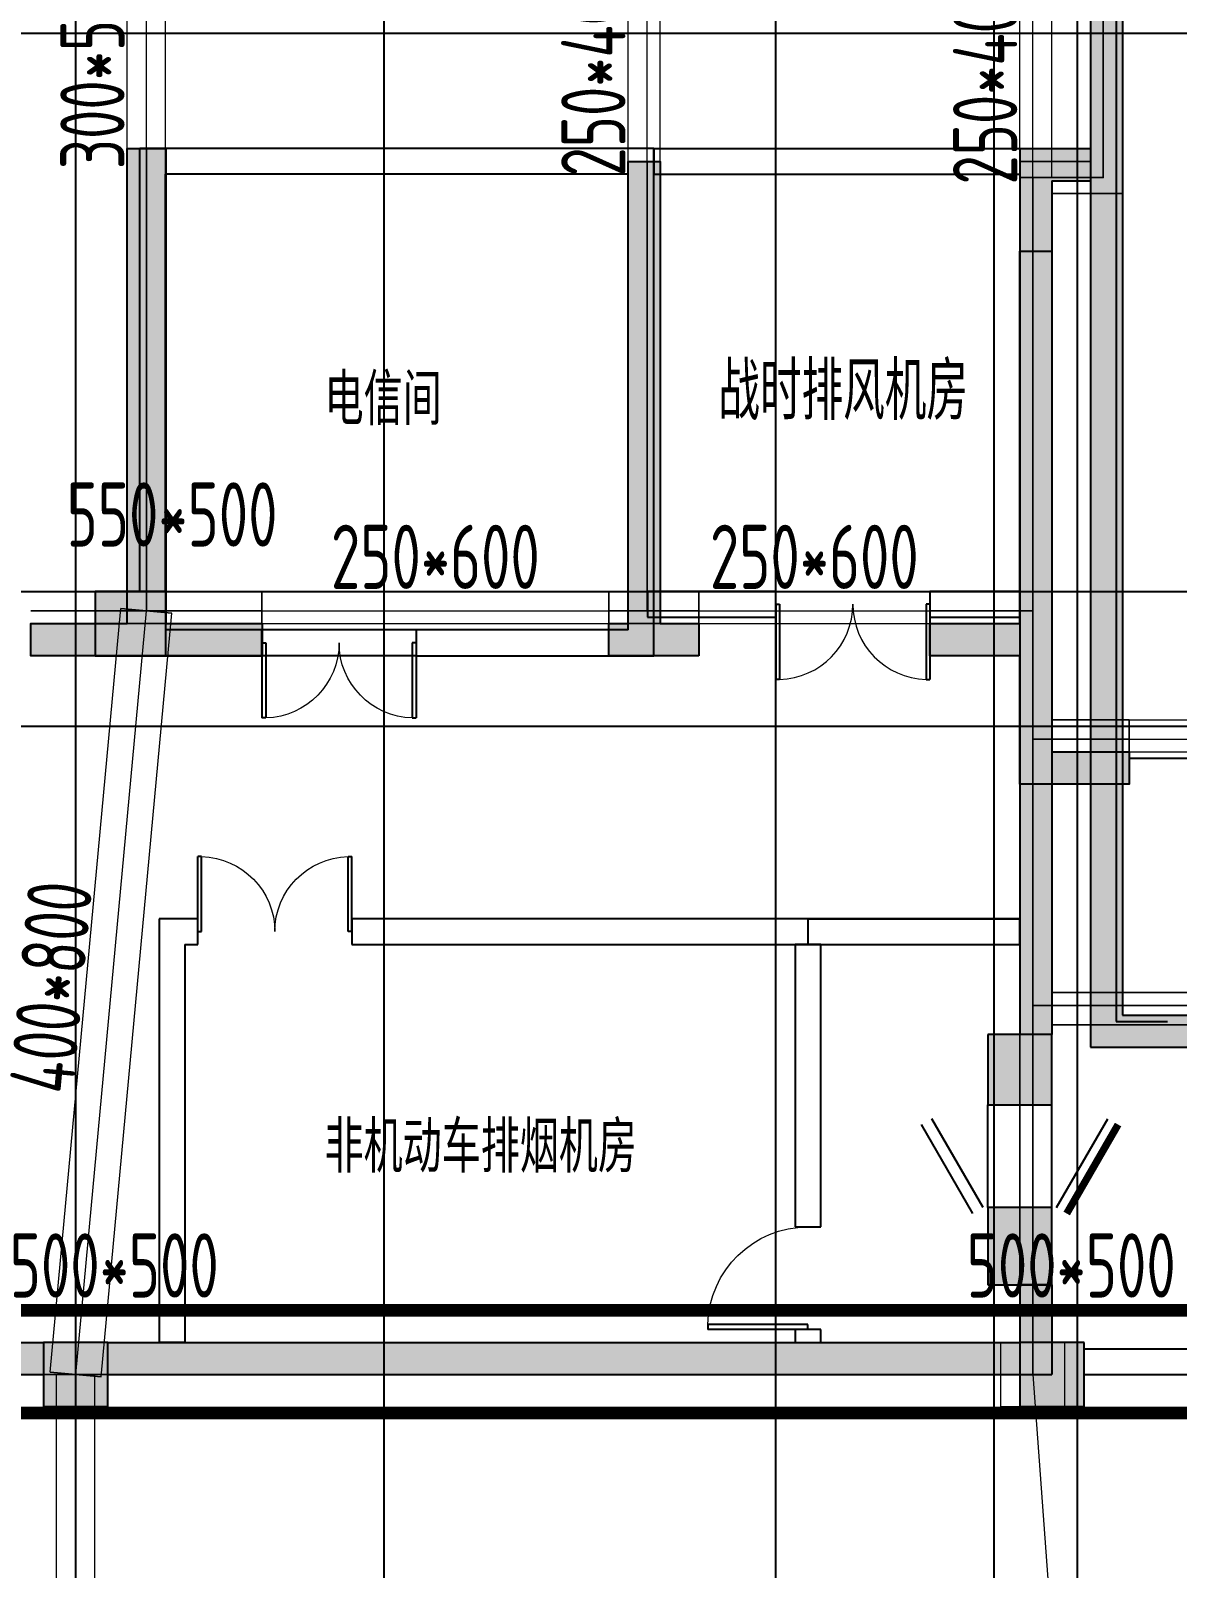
# Model space of a CAD drawing. Extents: x 369444 to 684549, y -549309 to 575337.
# Drawn here: x 420974 to 429900, y 330048 to 342025 of the extents above; entities that cross this region are included whole.
import ezdxf

# ---------------------------------------------------------------- set-up
doc = ezdxf.new("R2010")
doc.units = 0
doc.header["$LTSCALE"] = 1000
doc.header["$MEASUREMENT"] = 0
doc.linetypes.add('__DASH', pattern=[0.35, 0.25, -0.1])
doc.linetypes.add('_DASH', pattern=[0.6, 0.4, -0.2])
for name, color, linetype, lineweight, true_color in [('-1-0-1', 7, 'Continuous', 0, 0xc0c0c0), ('-1-1-2', 7, 'Continuous', 0, 0xc0c0c0), ('-2-0-1', 1, 'Continuous', 0, 0xff0000), ('-2-1-2', 9, 'Continuous', 0, 0x808080), ('1-6-1', 7, 'Continuous', 0, 0x55ff55), ('1-6-2', 7, 'Continuous', 0, 0x55ff55), ('11-6-1', 2, 'Continuous', 0, 0xffff00), ('11-6-2', 2, 'Continuous', 0, 0xffff00), ('11-6-5', 2, 'Continuous', 0, 0xffff00), ('12-6-1', 4, 'Continuous', 0, 0x00ffff), ('12-6-2', 4, 'Continuous', 0, 0x00ffff), ('12-6-5', 4, 'Continuous', 0, 0x00ffff)]:
    doc.layers.add(name, color=color, linetype=linetype, lineweight=lineweight, true_color=true_color)
for name, color, linetype in [('A-COLU-CONC', 9, 'Continuous'), ('A-WALL-HATCH', 8, 'Continuous'), ('COLUMN', 9, 'Continuous'), ('DOTE', 1, 'Continuous'), ('PUB_HATCH', 8, 'Continuous'), ('WALL', 9, 'Continuous'), ('WINDOW', 4, 'Continuous'), ('房间名称', 72, 'Continuous'), ('防火分区线', 7, 'Continuous')]:
    doc.layers.add(name, color=color, linetype=linetype)
doc.styles.add('_TCH_DIM', font='SIMPLEX', dxfattribs={"bigfont": 'GBCBIG'})
doc.styles.add('HNSJY', font='hnsjy-07.shx', dxfattribs={"width": 0.8, "bigfont": 'hnsjy-hz.shx'})
doc.styles.add('yjkcad', font='yjkeng.shx', dxfattribs={"width": 0.7, "height": 250, "bigfont": 'yjkchn.shx'})

# ---------------------------------------------------------------- blocks, each defined once
blk = doc.blocks.new('21#loudixiajnjgjnjdfg')
at = {"layer": 'WALL'}
h = blk.add_hatch(color=0, dxfattribs=at)
h.dxf.hatch_style = 1
h.paths.add_polyline_path([(-183057, -69119), (-183057, -68619), (-183557, -68619), (-183557, -69119)], flags=17)
h.paths.add_polyline_path([(-170857, -69119), (-170857, -68619), (-171407, -68619), (-171407, -69119)], flags=17)
h.paths.add_polyline_path([(-171407, -70819), (-171157, -70819), (-171157, -70419), (-171557, -70419), (-171557, -70819)], flags=17)
h.paths.add_polyline_path([(-183507, -70819), (-183357, -70819), (-183357, -70419), (-183757, -70419), (-183757, -70819)], flags=17)
h.paths.add_polyline_path([(-168657, -64219), (-170857, -64219), (-170857, -66419), (-170307, -66419), (-170307, -66619), (-171107, -66619), (-171107, -63969), (-168457, -63969), (-168457, -66619), (-169207, -66619), (-169207, -66419), (-168657, -66419)])
h.paths.add_polyline_path([(-179257, -73469), (-179807, -73469), (-179807, -73219), (-179257, -73219), (-178857, -73219), (-178857, -73469), (-179007, -73469), (-179007, -76369), (-180757, -76369), (-180757, -76119), (-179257, -76119)])
h.paths.add_polyline_path([(-165957, -64219), (-166607, -64219), (-166607, -63969), (-165707, -63969), (-165707, -65769), (-165957, -65769)])
h.paths.add_polyline_path([(-188307, -64019), (-188957, -64019), (-188957, -65569), (-189207, -65569), (-189207, -63769), (-188307, -63769)])
h.paths.add_polyline_path([(-173307, -80969), (-174157, -80969), (-174857, -80969), (-174857, -80719), (-174407, -80719), (-174407, -77519), (-174157, -77519), (-174157, -80719), (-173307, -80719)])
h.paths.add_polyline_path([(-180757, -80969), (-181607, -80969), (-181607, -80719), (-180757, -80719), (-180757, -77519), (-180507, -77519), (-180507, -80719), (-180057, -80719), (-180057, -80969)])
h.paths.add_polyline_path([(-175107, -73469), (-175657, -73469), (-175657, -76119), (-174157, -76119), (-174157, -76369), (-175907, -76369), (-175907, -73469), (-176057, -73469), (-176057, -73219), (-175657, -73219), (-175107, -73219)])
h.paths.add_polyline_path([(-159582, -72669), (-160057, -72669), (-160057, -74419), (-160307, -74419), (-160307, -72669), (-160407, -72669), (-160407, -72419), (-160057, -72419), (-159582, -72419)])
h.paths.add_polyline_path([(-163357, -80969), (-163657, -80969), (-164057, -80969), (-164057, -80719), (-163907, -80719), (-163907, -77119), (-163657, -77119), (-163657, -80719), (-163357, -80719)])
h.paths.add_polyline_path([(-166757, -80969), (-167782, -80969), (-168557, -80969), (-168557, -80719), (-167807, -80719), (-167807, -77019), (-167507, -77019), (-167507, -80719), (-166757, -80719)])
h.paths.add_polyline_path([(-191007, -75019), (-191007, -75819), (-193107, -75819), (-193107, -75569), (-191257, -75569), (-191257, -75019)])
h.paths.add_polyline_path([(-183307, -66419), (-184057, -66419), (-184057, -64019), (-186257, -64019), (-186257, -66219), (-185707, -66219), (-185707, -66419), (-186457, -66419), (-186457, -63769), (-183807, -63769), (-183807, -66169), (-183307, -66169)])
h.paths.add_polyline_path([(-171407, -73469), (-171857, -73469), (-171857, -73219), (-171157, -73219), (-171157, -76369), (-171407, -76369)])
h.paths.add_polyline_path([(-183057, -73469), (-183507, -73469), (-183507, -76369), (-183757, -76369), (-183757, -73219), (-183057, -73219)])
h.paths.add_polyline_path([(-187382, -80969), (-188157, -80969), (-188157, -80719), (-187407, -80719), (-187407, -77019), (-187107, -77019), (-187107, -80719), (-186357, -80719), (-186357, -80969)])
h.paths.add_polyline_path([(-191257, -80969), (-191557, -80969), (-191557, -80719), (-191257, -80719), (-191257, -77119), (-191007, -77119), (-191007, -80719), (-190857, -80719), (-190857, -80969)])
h.paths.add_polyline_path([(-194857, -72669), (-195332, -72669), (-195332, -72419), (-194857, -72419), (-194507, -72419), (-194507, -72669), (-194607, -72669), (-194607, -74419), (-194857, -74419)])
h.paths.add_polyline_path([(-157057, -81969), (-157607, -81969), (-157607, -81719), (-157357, -81719), (-157357, -77269), (-157057, -77269)])
h.paths.add_polyline_path([(-197307, -81969), (-197857, -81969), (-197857, -77269), (-197557, -77269), (-197557, -81719), (-197307, -81719)])
h.paths.add_polyline_path([(-165557, -72669), (-165957, -72669), (-165957, -69119), (-166357, -69119), (-166357, -68919), (-165707, -68919), (-165707, -72419), (-165557, -72419)])
h.paths.add_polyline_path([(-188957, -72669), (-189357, -72669), (-189357, -72419), (-189207, -72419), (-189207, -68919), (-188507, -68919), (-188507, -69119), (-188957, -69119)])
h.paths.add_polyline_path([(-160857, -80969), (-161557, -80969), (-161557, -80719), (-160857, -80719), (-160857, -77819), (-160607, -77819), (-160607, -80719), (-160607, -81719), (-160007, -81719), (-160007, -81969), (-160857, -81969)])
h.paths.add_polyline_path([(-187107, -71319), (-187107, -74819), (-187407, -74819), (-187407, -71319)])
h.paths.add_polyline_path([(-193357, -80969), (-194057, -80969), (-194057, -81969), (-194907, -81969), (-194907, -81719), (-194307, -81719), (-194307, -80719), (-194307, -77819), (-194057, -77819), (-194057, -80719), (-193357, -80719)])
h.paths.add_polyline_path([(-167507, -71319), (-167507, -74819), (-167807, -74819), (-167807, -71319)])
h.paths.add_polyline_path([(-171157, -80969), (-171507, -80969), (-171507, -80719), (-171407, -80719), (-171407, -77519), (-171157, -77519), (-171157, -80719), (-170957, -80719), (-170957, -80969)])
h.paths.add_polyline_path([(-183407, -80969), (-183757, -80969), (-183957, -80969), (-183957, -80719), (-183757, -80719), (-183757, -77519), (-183507, -77519), (-183507, -80719), (-183407, -80719)])
h.paths.add_polyline_path([(-157057, -75819), (-157757, -75819), (-157757, -75569), (-157357, -75569), (-157357, -72669), (-157732, -72669), (-157732, -72419), (-157057, -72419)])
h.paths.add_polyline_path([(-197157, -75819), (-197857, -75819), (-197857, -72419), (-197182, -72419), (-197182, -72669), (-197557, -72669), (-197557, -75569), (-197157, -75569)])
h.paths.add_polyline_path([(-163907, -72669), (-163957, -72669), (-163957, -72419), (-163657, -72419), (-163257, -72419), (-163257, -72669), (-163657, -72669), (-163657, -73519), (-163907, -73519)])
h.paths.add_polyline_path([(-190957, -72669), (-191007, -72669), (-191007, -73519), (-191257, -73519), (-191257, -72669), (-191657, -72669), (-191657, -72419), (-191257, -72419), (-190957, -72419)])
h.paths.add_polyline_path([(-161807, -75819), (-163907, -75819), (-163907, -75019), (-163657, -75019), (-163657, -75569), (-161807, -75569)])
edge = h.paths.add_edge_path()
edge.add_line((-183557, -66419), (-183557, -66519))
edge.add_line((-183557, -66519), (-183307, -66519))
edge.add_line((-183307, -66519), (-183307, -66419))
edge.add_line((-183507, -70819), (-183507, -71569))
edge.add_line((-183507, -71569), (-185557, -71569))
edge.add_line((-185557, -71569), (-185557, -71319))
edge.add_line((-185557, -71319), (-183757, -71319))
edge.add_line((-183757, -71319), (-183757, -70819))
edge.add_line((-171157, -70819), (-171157, -71319))
edge.add_line((-171157, -71319), (-169357, -71319))
edge.add_line((-169357, -71319), (-169357, -71569))
edge.add_line((-169357, -71569), (-171407, -71569))
edge.add_line((-171407, -71569), (-171407, -70819))
h.paths.add_polyline_path([(-171407, -71569), (-171157, -71569), (-171157, -70819), (-171407, -70819)], flags=16)
h.paths.add_polyline_path([(-171157, -71569), (-169357, -71569), (-169357, -71319), (-171157, -71319)], flags=16)
h.paths.add_polyline_path([(-183757, -71569), (-183507, -71569), (-183507, -70819), (-183757, -70819)], flags=16)
h.paths.add_polyline_path([(-185557, -71569), (-183757, -71569), (-183757, -71319), (-185557, -71319)], flags=16)
at = {"layer": 'WALL', "color": 0, "elevation": 14}
for points in [[(-166757, -80969), (-167782, -80969), (-168557, -80969), (-168557, -80719), (-167807, -80719), (-167807, -77019), (-167507, -77019), (-167507, -80719), (-166757, -80719)], [(-163357, -80969), (-163657, -80969), (-164057, -80969), (-164057, -80719), (-163907, -80719), (-163907, -77119), (-163657, -77119), (-163657, -80719), (-163357, -80719)], [(-160857, -80969), (-161557, -80969), (-161557, -80719), (-160857, -80719), (-160857, -77819), (-160607, -77819), (-160607, -80719), (-160607, -81719), (-160007, -81719), (-160007, -81969), (-160857, -81969)]]:
    blk.add_lwpolyline(points, close=True, dxfattribs=at)
blk = doc.blocks.new('$DorLib2D$00000002')
for p, q in [((-0.5, 0), (-0.5, 0.4875)), ((-0.475, 0.4875), (-0.5, 0.4875)), ((-0.475, 0), (-0.475, 0.4875)), ((0.475, 0), (0.475, 0.4875)), ((0.475, 0.4875), (0.5, 0.4875)), ((0.5, 0), (0.5, 0.4875)), ((-0.5, 0), (-0.475, 0)), ((0.5, 0), (0.475, 0))]:
    blk.add_line(p, q)
at = {"lineweight": 13}
for centre, start, end in [((-0.4875, 0), 0, 88.53072), ((0.4875, 0), 91.46928, 180)]:
    blk.add_arc(centre, 0.4875, start, end, dxfattribs=at)
blk = doc.blocks.new('_FZH')
blk.add_lwpolyline([(-0.5, -0.5), (0.5, -0.5), (0.5, 0.5), (-0.5, 0.5)], close=True)
at = {"layer": 'PUB_HATCH'}
blk.add_solid([(-0.5, -0.5), (0.5, -0.5), (-0.5, 0.5), (0.5, 0.5)], dxfattribs=at)
blk = doc.blocks.new('$DorLib2D$00000196')
at = {"color": 0}
for p, q in [((-0.5, 0.357), (0.366, 0.857)), ((-0.5, -0.357), (0.366, -0.857)), ((-0.557, -0.456), (0.309, -0.956))]:
    blk.add_line(p, q, dxfattribs=at)
at = {"color": 0, "const_width": 0.0714}
blk.add_lwpolyline([(-0.557, 0.456), (0.309, 0.956)], dxfattribs=at)
blk = doc.blocks.new('$DorLib2D$00000001')
for p, q in [((0.45, 0.975), (0.5, 0.975)), ((0.45, 0), (0.45, 0.975)), ((0.5, 0), (0.5, 0.975)), ((0.5, 0), (0.45, 0))]:
    blk.add_line(p, q)
at = {"lineweight": 13}
blk.add_arc((0.475, 0), 0.975, 91.4693, 180, dxfattribs=at)

msp = doc.modelspace()

# ---------------------------------------------------------------- hatches: boundary and pattern name
at = {"layer": 'A-WALL-HATCH'}
for points in [[(422024.7, 337656.5), (421474.7, 337656.5), (421474.7, 337156.5), (422024.7, 337156.5)], [(428924.6, 334207), (428424.6, 334207), (428424.6, 333657), (428924.6, 333657)], [(428924.6, 332857), (428424.6, 332857), (428424.6, 332257), (428924.6, 332257)], [(421574.7, 331806.5), (421074.7, 331806.5), (421074.7, 331306.5), (421574.7, 331306.5)], [(429174.6, 331807), (428674.6, 331807), (428674.6, 331307), (429174.6, 331307)]]:
    msp.add_hatch(color=256, dxfattribs=at).paths.add_polyline_path(points)
at = {"layer": 'PUB_HATCH'}
for points in [[(429474.6, 345502.6), (429224.6, 345502.6), (429224.6, 341107), (429274.6, 340977), (429474.6, 340957)], [(428924.6, 340857), (428674.6, 341107), (428674.6, 337557), (428924.6, 337557)], [(428674.6, 341107), (428924.6, 340857), (429224.6, 340857), (429274.6, 340977), (429224.6, 341107)], [(429274.6, 340977), (429224.6, 340857), (429224.6, 334107), (429474.6, 334357), (429474.6, 340957)], [(428924.6, 337557), (428674.6, 337557), (428674.6, 335007), (428924.6, 335007)], [(428924.6, 335007), (428674.6, 335007), (428674.6, 334207), (428924.6, 334207)], [(429474.6, 334357), (429224.6, 334107), (436174.5, 334107), (435924.5, 334357)], [(428424.6, 334207), (428424.6, 333657), (428924.6, 333657), (428924.6, 334207)], [(428924.6, 332257), (428924.6, 332857), (428424.6, 332857), (428424.6, 332257)], [(428674.6, 332257), (428674.6, 331807), (428924.6, 331557), (428924.6, 332257)], [(421074.6, 331557), (421074.6, 331807), (413774.6, 331807), (413774.6, 331557)], [(421574.6, 331807), (421574.6, 331557), (427024.6, 331557), (427024.6, 331807)], [(427024.6, 331807), (427024.6, 331557), (428924.6, 331557), (428674.6, 331807)]]:
    msp.add_hatch(color=256, dxfattribs=at).paths.add_polyline_path(points)

# ---------------------------------------------------------------- linework, layer by layer
at = {"layer": '-1-0-1', "color": 0}
for p in [(421874.4, 341106.9, -3600), (425774.4, 341006.9, -3600), (428774.4, 340881.9, -3600), (429324.4, 340881.9, -3600), (428774.4, 340206.9, -3600), (421874.4, 337506.9, -3600), (422774.4, 337506.9, -3600), (425474.4, 337506.9, -3600), (425774.4, 337506.9, -3600), (426174.4, 337506.9, -3600), (427974.4, 337506.9, -3600), (428774.4, 337506.9, -3600), (428774.4, 336506.9, -3600), (429524.4, 336506.9, -3600), (428774.4, 334431.9, -3600), (421324.3, 331556.9, -3600), (428774.4, 331556.9, -3600)]:
    msp.add_point(p, dxfattribs=at)
at = {"layer": '-1-1-2', "color": 0}
for p, q in [((421874.4, 341106.9, -3600), (421874.4, 341106.9)), ((425774.4, 341006.9, -3600), (425774.4, 341006.9)), ((428774.4, 340881.9, -3600), (428774.4, 340881.9)), ((429324.4, 340881.9, -3600), (429324.4, 340881.9)), ((428774.4, 340206.9, -3600), (428774.4, 340206.9)), ((421874.4, 337506.9, -3600), (421874.4, 337506.9)), ((422774.4, 337506.9, -3600), (422774.4, 337506.9)), ((425474.4, 337506.9, -3600), (425474.4, 337506.9)), ((425774.4, 337506.9, -3600), (425774.4, 337506.9)), ((426174.4, 337506.9, -3600), (426174.4, 337506.9)), ((427974.4, 337506.9, -3600), (427974.4, 337506.9)), ((428774.4, 337506.9, -3600), (428774.4, 337506.9)), ((428774.4, 336506.9, -3600), (428774.4, 336506.9)), ((429524.4, 336506.9, -3600), (429524.4, 336506.9)), ((428774.4, 334431.9, -3600), (428774.4, 334431.9)), ((421324.3, 331556.9, -3600), (421324.3, 331556.9)), ((428774.4, 331556.9, -3600), (428774.4, 331556.9))]:
    msp.add_line(p, q, dxfattribs=at)
at = {"layer": '-2-0-1', "color": 0}
for p, q in [((421874.4, 341106.9, -3600), (421874.4, 342406.9, -3600)), ((425774.4, 341006.9, -3600), (425774.4, 342406.9, -3600)), ((428774.4, 340881.9, -3600), (428774.4, 342406.9, -3600)), ((429324.4, 340881.9, -3600), (429324.4, 342406.9, -3600)), ((421874.4, 337506.9, -3600), (421874.4, 341106.9, -3600)), ((425774.4, 337506.9, -3600), (425774.4, 341006.9, -3600)), ((428774.4, 340881.9, -3600), (429324.4, 340881.9, -3600)), ((428774.4, 340206.9, -3600), (428774.4, 340881.9, -3600)), ((428774.4, 337506.9, -3600), (428774.4, 340206.9, -3600)), ((420974.4, 337506.9, -3600), (421874.4, 337506.9, -3600)), ((421324.3, 331556.9, -3600), (421874.4, 337506.9, -3600)), ((421874.4, 337506.9, -3600), (422774.4, 337506.9, -3600)), ((422774.4, 337506.9, -3600), (425474.4, 337506.9, -3600)), ((425474.4, 337506.9, -3600), (425774.4, 337506.9, -3600)), ((425774.4, 337506.9, -3600), (426174.4, 337506.9, -3600)), ((426174.4, 337506.9, -3600), (427974.4, 337506.9, -3600)), ((427974.4, 337506.9, -3600), (428774.4, 337506.9, -3600)), ((428774.4, 336506.9, -3600), (428774.4, 337506.9, -3600)), ((428774.4, 334431.9, -3600), (428774.4, 336506.9, -3600)), ((428774.4, 336506.9, -3600), (429524.4, 336506.9, -3600)), ((429524.4, 336506.9, -3600), (431924.4, 336506.9, -3600)), ((428774.4, 334431.9, -3600), (435949.4, 334431.9, -3600)), ((428774.4, 331556.9, -3600), (428774.4, 334431.9, -3600)), ((413524.3, 331556.9, -3600), (421324.3, 331556.9, -3600)), ((421324.3, 331556.9, -3600), (428774.4, 331556.9, -3600)), ((421324.3, 326857.1, -3600), (421324.3, 331556.9, -3600)), ((428774.4, 331556.9, -3600), (429124.3, 326857.1, -3600))]:
    msp.add_line(p, q, dxfattribs=at)
at = {"layer": '-2-1-2', "color": 0}
for p, q in [((421874.4, 341106.9), (421874.4, 342406.9)), ((425774.4, 341006.9), (425774.4, 342406.9)), ((428774.4, 340881.9), (428774.4, 342406.9)), ((429324.4, 340881.9), (429324.4, 342406.9)), ((421874.4, 337506.9), (421874.4, 341106.9)), ((425774.4, 337506.9), (425774.4, 341006.9)), ((428774.4, 340881.9), (429324.4, 340881.9)), ((428774.4, 340206.9), (428774.4, 340881.9)), ((428774.4, 337506.9), (428774.4, 340206.9)), ((420974.4, 337506.9), (421874.4, 337506.9)), ((421324.3, 331556.9), (421874.4, 337506.9)), ((421874.4, 337506.9), (422774.4, 337506.9)), ((422774.4, 337506.9), (425474.4, 337506.9)), ((425474.4, 337506.9), (425774.4, 337506.9)), ((425774.4, 337506.9), (426174.4, 337506.9)), ((426174.4, 337506.9), (427974.4, 337506.9)), ((427974.4, 337506.9), (428774.4, 337506.9)), ((428774.4, 336506.9), (428774.4, 337506.9)), ((428774.4, 334431.9), (428774.4, 336506.9)), ((428774.4, 336506.9), (429524.4, 336506.9)), ((429524.4, 336506.9), (431924.4, 336506.9)), ((428774.4, 334431.9), (435949.4, 334431.9)), ((428774.4, 331556.9), (428774.4, 334431.9)), ((413524.3, 331556.9), (421324.3, 331556.9)), ((421324.3, 331556.9), (428774.4, 331556.9)), ((421324.3, 326857.1), (421324.3, 331556.9)), ((428774.4, 331556.9), (429124.3, 326857.1))]:
    msp.add_line(p, q, dxfattribs=at)
at = {"color": 2}
msp.add_line((431924.5, 336357), (429524.5, 336357, 15), dxfattribs=at)
at = {"layer": '1-6-1', "color": 0}
for p, q in [((429224.4, 342406.9, -8700), (429224.4, 341006.9, -8700)), ((429224.4, 341006.9, -5100), (429224.4, 342406.9, -5100)), ((429474.4, 342406.9, -5100), (429474.4, 340756.9, -5100)), ((429474.4, 340756.9, -8700), (429474.4, 342406.9, -8700)), ((421724.4, 341106.9, -8700), (421724.4, 337656.9, -8700)), ((421724.4, 341106.9, -5100), (421724.4, 341106.9, -8700)), ((421724.4, 337656.9, -5100), (421724.4, 341106.9, -5100)), ((421724.4, 341106.9, -8700), (421724.4, 341106.9, -5100)), ((422024.4, 341106.9, -8700), (421724.4, 341106.9, -8700)), ((421724.4, 341106.9, -5100), (422024.4, 341106.9, -5100)), ((422024.4, 341106.9, -5100), (422024.4, 337656.9, -5100)), ((422024.4, 341106.9, -8700), (422024.4, 341106.9, -5100)), ((422024.4, 337656.9, -8700), (422024.4, 341106.9, -8700)), ((422024.4, 341106.9, -5100), (422024.4, 341106.9, -8700)), ((425624.4, 341006.9, -8700), (425624.4, 337656.9, -8700)), ((425624.4, 341006.9, -5100), (425624.4, 341006.9, -8700)), ((425624.4, 337656.9, -5100), (425624.4, 341006.9, -5100)), ((425624.4, 341006.9, -8700), (425624.4, 341006.9, -5100)), ((425874.4, 341006.9, -8700), (425624.4, 341006.9, -8700)), ((425624.4, 341006.9, -5100), (425874.4, 341006.9, -5100)), ((425874.4, 341006.9, -5100), (425874.4, 337656.9, -5100)), ((425874.4, 341006.9, -8700), (425874.4, 341006.9, -5100)), ((425874.4, 337656.9, -8700), (425874.4, 341006.9, -8700)), ((425874.4, 341006.9, -5100), (425874.4, 341006.9, -8700)), ((428674.4, 341006.9, -8700), (428674.4, 340206.9, -8700)), ((428674.4, 341006.9, -5100), (428674.4, 341006.9, -8700)), ((428674.4, 340206.9, -5100), (428674.4, 341006.9, -5100)), ((428674.4, 341006.9, -8700), (428674.4, 341006.9, -5100)), ((429224.4, 341006.9, -8700), (428674.4, 341006.9, -8700)), ((428674.4, 341006.9, -5100), (429224.4, 341006.9, -5100)), ((429224.4, 341006.9, -8700), (429224.4, 341006.9, -5100)), ((429224.4, 341006.9, -5100), (429224.4, 341006.9, -8700)), ((428924.4, 340756.9, -5100), (428924.4, 340206.9, -5100)), ((428924.4, 340756.9, -8700), (428924.4, 340756.9, -5100)), ((428924.4, 340206.9, -8700), (428924.4, 340756.9, -8700)), ((428924.4, 340756.9, -5100), (428924.4, 340756.9, -8700)), ((429474.4, 340756.9, -5100), (428924.4, 340756.9, -5100)), ((428924.4, 340756.9, -8700), (429474.4, 340756.9, -8700)), ((429474.4, 340756.9, -5100), (429474.4, 340756.9, -8700)), ((429474.4, 340756.9, -8700), (429474.4, 340756.9, -5100)), ((428674.4, 340206.9, -8700), (428674.4, 340206.9, -5100)), ((428674.4, 340206.9, -8700), (428674.4, 337656.9, -8700)), ((428674.4, 340206.9, -5100), (428674.4, 340206.9, -8700)), ((428674.4, 337656.9, -5100), (428674.4, 340206.9, -5100)), ((428924.4, 340206.9, -5100), (428924.4, 340206.9, -8700)), ((428924.4, 340206.9, -5100), (428924.4, 337506.9, -5100)), ((428924.4, 340206.9, -8700), (428924.4, 340206.9, -5100)), ((428924.4, 337506.9, -8700), (428924.4, 340206.9, -8700)), ((421724.4, 337656.9, -8700), (420974.4, 337656.9, -8700)), ((420974.4, 337656.9, -5100), (421724.4, 337656.9, -5100)), ((421724.4, 337656.9, -5100), (421724.4, 337656.9, -8700)), ((421724.4, 337656.9, -8700), (421724.4, 337656.9, -5100)), ((422024.4, 337656.9, -5100), (422024.4, 337656.9, -8700)), ((422024.4, 337656.9, -8700), (422024.4, 337656.9, -5100)), ((422774.4, 337656.9, -8700), (422024.4, 337656.9, -8700)), ((422024.4, 337656.9, -5100), (422774.4, 337656.9, -5100)), ((422774.4, 337656.9, -5100), (422774.4, 337656.9, -8700)), ((422774.4, 337656.9, -8700), (422774.4, 337656.9, -5100)), ((422774.4, 337406.9, -8700), (422774.4, 337656.9, -8700)), ((422774.4, 337656.9, -5100), (422774.4, 337406.9, -5100)), ((425474.4, 337656.9, -8700), (425474.4, 337656.9, -5100)), ((425624.4, 337656.9, -8700), (425474.4, 337656.9, -8700)), ((425474.4, 337656.9, -5100), (425624.4, 337656.9, -5100)), ((425474.4, 337656.9, -8700), (425474.4, 337406.9, -8700)), ((425474.4, 337656.9, -5100), (425474.4, 337656.9, -8700)), ((425474.4, 337406.9, -5100), (425474.4, 337656.9, -5100)), ((425624.4, 337656.9, -5100), (425624.4, 337656.9, -8700)), ((425624.4, 337656.9, -8700), (425624.4, 337656.9, -5100)), ((425874.4, 337656.9, -5100), (425874.4, 337656.9, -8700)), ((425874.4, 337656.9, -8700), (425874.4, 337656.9, -5100)), ((426174.4, 337656.9, -8700), (425874.4, 337656.9, -8700)), ((425874.4, 337656.9, -5100), (426174.4, 337656.9, -5100)), ((426174.4, 337656.9, -5100), (426174.4, 337656.9, -8700)), ((426174.4, 337656.9, -8700), (426174.4, 337656.9, -5100)), ((426174.4, 337406.9, -8700), (426174.4, 337656.9, -8700)), ((426174.4, 337656.9, -5100), (426174.4, 337406.9, -5100)), ((427974.4, 337656.9, -8700), (427974.4, 337656.9, -5100)), ((428674.4, 337656.9, -8700), (427974.4, 337656.9, -8700)), ((427974.4, 337656.9, -5100), (428674.4, 337656.9, -5100)), ((427974.4, 337656.9, -8700), (427974.4, 337406.9, -8700)), ((427974.4, 337656.9, -5100), (427974.4, 337656.9, -8700)), ((427974.4, 337406.9, -5100), (427974.4, 337656.9, -5100)), ((428674.4, 337656.9, -8700), (428674.4, 337656.9, -5100)), ((428674.4, 337656.9, -5100), (428674.4, 337656.9, -8700)), ((421874.4, 337406.9, -5100), (420974.4, 337406.9, -5100)), ((420974.4, 337406.9, -8700), (421874.4, 337406.9, -8700)), ((421874.4, 337406.9, -8700), (421874.4, 337406.9, -5100)), ((421874.4, 337406.9, -5100), (421874.4, 337406.9, -8700)), ((422774.4, 337406.9, -5100), (421874.4, 337406.9, -5100)), ((421874.4, 337406.9, -8700), (422774.4, 337406.9, -8700)), ((422774.4, 337406.9, -8700), (422774.4, 337406.9, -5100)), ((422774.4, 337406.9, -5100), (422774.4, 337406.9, -8700)), ((425474.4, 337406.9, -5100), (425474.4, 337406.9, -8700)), ((425774.4, 337406.9, -5100), (425474.4, 337406.9, -5100)), ((425474.4, 337406.9, -8700), (425774.4, 337406.9, -8700)), ((425474.4, 337406.9, -8700), (425474.4, 337406.9, -5100)), ((425774.4, 337406.9, -8700), (425774.4, 337406.9, -5100)), ((425774.4, 337406.9, -5100), (425774.4, 337406.9, -8700)), ((426174.4, 337406.9, -5100), (425774.4, 337406.9, -5100)), ((425774.4, 337406.9, -8700), (426174.4, 337406.9, -8700)), ((426174.4, 337406.9, -8700), (426174.4, 337406.9, -5100)), ((426174.4, 337406.9, -5100), (426174.4, 337406.9, -8700)), ((427974.4, 337406.9, -5100), (427974.4, 337406.9, -8700)), ((428674.4, 337406.9, -5100), (427974.4, 337406.9, -5100)), ((427974.4, 337406.9, -8700), (428674.4, 337406.9, -8700)), ((427974.4, 337406.9, -8700), (427974.4, 337406.9, -5100)), ((428674.4, 337406.9, -8700), (428674.4, 336506.9, -8700)), ((428674.4, 337406.9, -5100), (428674.4, 337406.9, -8700)), ((428674.4, 336506.9, -5100), (428674.4, 337406.9, -5100)), ((428674.4, 337406.9, -8700), (428674.4, 337406.9, -5100)), ((428924.4, 337506.9, -5100), (428924.4, 337506.9, -8700)), ((428924.4, 337506.9, -5100), (428924.4, 336656.9, -5100)), ((428924.4, 337506.9, -8700), (428924.4, 337506.9, -5100)), ((428924.4, 336656.9, -8700), (428924.4, 337506.9, -8700)), ((428924.4, 336656.9, -5100), (428924.4, 336656.9, -8700)), ((428924.4, 336656.9, -8700), (428924.4, 336656.9, -5100)), ((429524.4, 336656.9, -8700), (428924.4, 336656.9, -8700)), ((428924.4, 336656.9, -5100), (429524.4, 336656.9, -5100)), ((429524.4, 336656.9, -5100), (429524.4, 336656.9, -8700)), ((429524.4, 336656.9, -8700), (429524.4, 336656.9, -5100)), ((429524.4, 336406.9, -8700), (429524.4, 336656.9, -8700)), ((429524.4, 336656.9, -5100), (429524.4, 336406.9, -5100)), ((428674.4, 336506.9, -8700), (428674.4, 334431.9, -8700)), ((428674.4, 336506.9, -5100), (428674.4, 336506.9, -8700)), ((428674.4, 334431.9, -5100), (428674.4, 336506.9, -5100)), ((428674.4, 336506.9, -8700), (428674.4, 336506.9, -5100)), ((428924.4, 336406.9, -5100), (428924.4, 334531.9, -5100)), ((428924.4, 336406.9, -8700), (428924.4, 336406.9, -5100)), ((428924.4, 334531.9, -8700), (428924.4, 336406.9, -8700)), ((428924.4, 336406.9, -5100), (428924.4, 336406.9, -8700)), ((429524.4, 336406.9, -5100), (428924.4, 336406.9, -5100)), ((428924.4, 336406.9, -8700), (429524.4, 336406.9, -8700)), ((429524.4, 336406.9, -8700), (429524.4, 336406.9, -5100)), ((429524.4, 336406.9, -5100), (429524.4, 336406.9, -8700)), ((428924.4, 334531.9, -3600), (428924.4, 334531.9)), ((435824.4, 334531.9, -3600), (428924.4, 334531.9, -3600)), ((428924.4, 334531.9), (435824.4, 334531.9)), ((428924.4, 334531.9, -5100), (428924.4, 334531.9, -8700)), ((428674.4, 334431.9, -8700), (428674.4, 334431.9, -5100)), ((428674.4, 334431.9, -8700), (428674.4, 331806.9, -8700)), ((428674.4, 334431.9, -5100), (428674.4, 334431.9, -8700)), ((428674.4, 331806.9, -5100), (428674.4, 334431.9, -5100)), ((428924.4, 334281.9), (428924.4, 334281.9, -3600)), ((436074.4, 334281.9), (428924.4, 334281.9)), ((428924.4, 334281.9, -3600), (436074.4, 334281.9, -3600)), ((428924.4, 334281.9, -5100), (428924.4, 331806.9, -5100)), ((428924.4, 334281.9, -8700), (428924.4, 334281.9, -5100)), ((428924.4, 331806.9, -8700), (428924.4, 334281.9, -8700)), ((421324.3, 331806.9, -8700), (413524.3, 331806.9, -8700)), ((413524.3, 331806.9, -5100), (421324.3, 331806.9, -5100)), ((421324.3, 331806.9, -8700), (421324.3, 331806.9, -5100)), ((428674.4, 331806.9, -8700), (421324.3, 331806.9, -8700)), ((421324.3, 331806.9, -5100), (428674.4, 331806.9, -5100)), ((421324.3, 331806.9, -5100), (421324.3, 331806.9, -8700)), ((428674.4, 331806.9, -8700), (428674.4, 331806.9, -5100)), ((428674.4, 331806.9, -5100), (428674.4, 331806.9, -8700)), ((428924.4, 331806.9, -5100), (428924.4, 331806.9, -8700)), ((421324.3, 331556.9, -5100), (413524.3, 331556.9, -5100)), ((413524.3, 331556.9, -8700), (421324.3, 331556.9, -8700)), ((421324.3, 331556.9, -5100), (421324.3, 331556.9, -8700)), ((428774.4, 331556.9, -5100), (421324.3, 331556.9, -5100)), ((421324.3, 331556.9, -8700), (428774.4, 331556.9, -8700)), ((421324.3, 331556.9, -8700), (421324.3, 331556.9, -5100)), ((428774.4, 331556.9, -8700), (428774.4, 331556.9, -5100))]:
    msp.add_line(p, q, dxfattribs=at)
at = {"layer": '1-6-2', "color": 0}
for p, q in [((429324.4, 342406.9, -5100), (429324.4, 340881.9, -5100)), ((429324.4, 340881.9, -8700), (429324.4, 342406.9, -8700)), ((421874.4, 341106.9, -5100), (421874.4, 337506.9, -5100)), ((421874.4, 341106.9, -8700), (421874.4, 341106.9, -5100)), ((421874.4, 337506.9, -8700), (421874.4, 341106.9, -8700)), ((425774.4, 341006.9, -5100), (425774.4, 337506.9, -5100)), ((425774.4, 341006.9, -8700), (425774.4, 341006.9, -5100)), ((425774.4, 337506.9, -8700), (425774.4, 341006.9, -8700)), ((428774.4, 340881.9, -5100), (428774.4, 340206.9, -5100)), ((428774.4, 340881.9, -8700), (428774.4, 340881.9, -5100)), ((428774.4, 340206.9, -8700), (428774.4, 340881.9, -8700)), ((428774.4, 340881.9, -5100), (428774.4, 340881.9, -8700)), ((429324.4, 340881.9, -5100), (428774.4, 340881.9, -5100)), ((428774.4, 340881.9, -8700), (429324.4, 340881.9, -8700)), ((429324.4, 340881.9, -5100), (429324.4, 340881.9, -8700)), ((429324.4, 340881.9, -8700), (429324.4, 340881.9, -5100)), ((428774.4, 340206.9, -5100), (428774.4, 340206.9, -8700)), ((428774.4, 340206.9, -5100), (428774.4, 337506.9, -5100)), ((428774.4, 340206.9, -8700), (428774.4, 340206.9, -5100)), ((428774.4, 337506.9, -8700), (428774.4, 340206.9, -8700)), ((421874.4, 337506.9, -5100), (420974.4, 337506.9, -5100)), ((420974.4, 337506.9, -8700), (421874.4, 337506.9, -8700)), ((421874.4, 337506.9, -8700), (421874.4, 337506.9, -5100)), ((421874.4, 337506.9, -5100), (421874.4, 337506.9, -8700)), ((421874.4, 337506.9, -5100), (421874.4, 337506.9, -8700)), ((422774.4, 337506.9, -5100), (421874.4, 337506.9, -5100)), ((421874.4, 337506.9, -8700), (422774.4, 337506.9, -8700)), ((422774.4, 337506.9, -8700), (422774.4, 337506.9, -5100)), ((425474.4, 337506.9, -5100), (425474.4, 337506.9, -8700)), ((425774.4, 337506.9, -5100), (425474.4, 337506.9, -5100)), ((425474.4, 337506.9, -8700), (425774.4, 337506.9, -8700)), ((425774.4, 337506.9, -8700), (425774.4, 337506.9, -5100)), ((425774.4, 337506.9, -5100), (425774.4, 337506.9, -8700)), ((425774.4, 337506.9, -5100), (425774.4, 337506.9, -8700)), ((426174.4, 337506.9, -5100), (425774.4, 337506.9, -5100)), ((425774.4, 337506.9, -8700), (426174.4, 337506.9, -8700)), ((426174.4, 337506.9, -8700), (426174.4, 337506.9, -5100)), ((427974.4, 337506.9, -5100), (427974.4, 337506.9, -8700)), ((428774.4, 337506.9, -5100), (427974.4, 337506.9, -5100)), ((427974.4, 337506.9, -8700), (428774.4, 337506.9, -8700)), ((428774.4, 337506.9, -5100), (428774.4, 337506.9, -8700)), ((428774.4, 337506.9, -5100), (428774.4, 336506.9, -5100)), ((428774.4, 337506.9, -8700), (428774.4, 337506.9, -5100)), ((428774.4, 336506.9, -8700), (428774.4, 337506.9, -8700)), ((428774.4, 337506.9, -8700), (428774.4, 337506.9, -5100)), ((428774.4, 336506.9, -5100), (428774.4, 334431.9, -5100)), ((428774.4, 336506.9, -8700), (428774.4, 336506.9, -5100)), ((428774.4, 334431.9, -8700), (428774.4, 336506.9, -8700)), ((428774.4, 336506.9, -5100), (428774.4, 336506.9, -8700)), ((428774.4, 336506.9, -5100), (428774.4, 336506.9, -8700)), ((429524.4, 336506.9, -5100), (428774.4, 336506.9, -5100)), ((428774.4, 336506.9, -8700), (429524.4, 336506.9, -8700)), ((429524.4, 336506.9, -8700), (429524.4, 336506.9, -5100)), ((428774.4, 334431.9), (428774.4, 334431.9, -3600)), ((435949.4, 334431.9), (428774.4, 334431.9)), ((428774.4, 334431.9, -3600), (435949.4, 334431.9, -3600)), ((428774.4, 334431.9, -5100), (428774.4, 334431.9, -8700)), ((428774.4, 334431.9, -5100), (428774.4, 331556.9, -5100)), ((428774.4, 334431.9, -8700), (428774.4, 334431.9, -5100)), ((428774.4, 331556.9, -8700), (428774.4, 334431.9, -8700)), ((421324.3, 331556.9, -5100), (413524.3, 331556.9, -5100)), ((413524.3, 331556.9, -8700), (421324.3, 331556.9, -8700)), ((421324.3, 331556.9, -5100), (421324.3, 331556.9, -8700)), ((428774.4, 331556.9, -5100), (421324.3, 331556.9, -5100)), ((421324.3, 331556.9, -8700), (428774.4, 331556.9, -8700)), ((421324.3, 331556.9, -8700), (421324.3, 331556.9, -5100)), ((428774.4, 331556.9, -5100), (428774.4, 331556.9, -8700)), ((428774.4, 331556.9, -8700), (428774.4, 331556.9, -5100))]:
    msp.add_line(p, q, dxfattribs=at)
at = {"layer": '11-6-1', "color": 0}
for p, q in [((421474.4, 337656.9, -5100), (421474.4, 337156.9, -5100)), ((422024.4, 337656.9, -5100), (421474.4, 337656.9, -5100)), ((421474.4, 337656.9, -8700), (421474.4, 337156.9, -8700)), ((422024.4, 337656.9, -8700), (421474.4, 337656.9, -8700)), ((421474.4, 337656.9, -8700), (421474.4, 337656.9, -5100)), ((422024.4, 337156.9, -5100), (422024.4, 337656.9, -5100)), ((422024.4, 337156.9, -8700), (422024.4, 337656.9, -8700)), ((422024.4, 337656.9, -8700), (422024.4, 337656.9, -5100)), ((421474.4, 337156.9, -5100), (422024.4, 337156.9, -5100)), ((421474.4, 337156.9, -8700), (422024.4, 337156.9, -8700)), ((421474.4, 337156.9, -8700), (421474.4, 337156.9, -5100)), ((422024.4, 337156.9, -8700), (422024.4, 337156.9, -5100)), ((421074.3, 331806.9, -5100), (421074.3, 331306.9, -5100)), ((421574.3, 331806.9, -5100), (421074.3, 331806.9, -5100)), ((421074.3, 331806.9, -8700), (421074.3, 331306.9, -8700)), ((421574.3, 331806.9, -8700), (421074.3, 331806.9, -8700)), ((421074.3, 331806.9, -8700), (421074.3, 331806.9, -5100)), ((421574.3, 331306.9, -5100), (421574.3, 331806.9, -5100)), ((421574.3, 331306.9, -8700), (421574.3, 331806.9, -8700)), ((421574.3, 331806.9, -8700), (421574.3, 331806.9, -5100)), ((428524.4, 331806.9, -5100), (428524.4, 331306.9, -5100)), ((429024.4, 331806.9, -5100), (428524.4, 331806.9, -5100)), ((428524.4, 331806.9, -8700), (428524.4, 331306.9, -8700)), ((429024.4, 331806.9, -8700), (428524.4, 331806.9, -8700)), ((428524.4, 331806.9, -8700), (428524.4, 331806.9, -5100)), ((429024.4, 331306.9, -5100), (429024.4, 331806.9, -5100)), ((429024.4, 331306.9, -8700), (429024.4, 331806.9, -8700)), ((429024.4, 331806.9, -8700), (429024.4, 331806.9, -5100)), ((421074.3, 331306.9, -5100), (421574.3, 331306.9, -5100)), ((421074.3, 331306.9, -8700), (421574.3, 331306.9, -8700)), ((421074.3, 331306.9, -8700), (421074.3, 331306.9, -5100)), ((421574.3, 331306.9, -8700), (421574.3, 331306.9, -5100)), ((428524.4, 331306.9, -5100), (429024.4, 331306.9, -5100)), ((428524.4, 331306.9, -8700), (429024.4, 331306.9, -8700)), ((428524.4, 331306.9, -8700), (428524.4, 331306.9, -5100)), ((429024.4, 331306.9, -8700), (429024.4, 331306.9, -5100))]:
    msp.add_line(p, q, dxfattribs=at)
at = {"layer": '11-6-2', "color": 0}
for p, q in [((421874.4, 337506.9, -8700), (421874.4, 337506.9, -5100)), ((421324.3, 331556.9, -8700), (421324.3, 331556.9, -5100)), ((428774.4, 331556.9, -8700), (428774.4, 331556.9, -5100))]:
    msp.add_line(p, q, dxfattribs=at)
at = {"layer": '12-6-1', "color": 0}
for p, q in [((421724.4, 341106.9, -5100), (421724.4, 342406.9, -5100)), ((421724.4, 341106.9, -5600), (421724.4, 342406.9, -5600)), ((422024.4, 341106.9, -5100), (422024.4, 342406.9, -5100)), ((422024.4, 341106.9, -5600), (422024.4, 342406.9, -5600)), ((425624.4, 341006.9, -5100), (425624.4, 342406.9, -5100)), ((425624.4, 341006.9, -5500), (425624.4, 342406.9, -5500)), ((425874.4, 341006.9, -5100), (425874.4, 342406.9, -5100)), ((425874.4, 341006.9, -5500), (425874.4, 342406.9, -5500)), ((428674.4, 340881.9, -5100), (428674.4, 342406.9, -5100)), ((428674.4, 340881.9, -5500), (428674.4, 342406.9, -5500)), ((428924.4, 340881.9, -5100), (428924.4, 342406.9, -5100)), ((428924.4, 340881.9, -5500), (428924.4, 342406.9, -5500)), ((421724.4, 341106.9, -5100), (422024.4, 341106.9, -5100)), ((421724.4, 341106.9, -5600), (421724.4, 341106.9, -5100)), ((422024.4, 341106.9, -5600), (421724.4, 341106.9, -5600)), ((422024.4, 341106.9, -5100), (422024.4, 341106.9, -5600)), ((425624.4, 341006.9, -5100), (425874.4, 341006.9, -5100)), ((425624.4, 341006.9, -5500), (425624.4, 341006.9, -5100)), ((425874.4, 341006.9, -5500), (425624.4, 341006.9, -5500)), ((425874.4, 341006.9, -5100), (425874.4, 341006.9, -5500)), ((428674.4, 340881.9, -5100), (428924.4, 340881.9, -5100)), ((428674.4, 340881.9, -5500), (428674.4, 340881.9, -5100)), ((428924.4, 340881.9, -5500), (428674.4, 340881.9, -5500)), ((428924.4, 340881.9, -5100), (428924.4, 340881.9, -5500)), ((422774.4, 337656.9, -5100), (422774.4, 337406.9, -5100)), ((422774.4, 337656.9, -5700), (422774.4, 337656.9, -5100)), ((422774.4, 337406.9, -5700), (422774.4, 337656.9, -5700)), ((422774.4, 337656.9, -5100), (425474.4, 337656.9, -5100)), ((422774.4, 337656.9, -5700), (425474.4, 337656.9, -5700)), ((425474.4, 337656.9, -5100), (425474.4, 337406.9, -5100)), ((425474.4, 337656.9, -5700), (425474.4, 337656.9, -5100)), ((425474.4, 337406.9, -5700), (425474.4, 337656.9, -5700)), ((426174.4, 337656.9, -5100), (426174.4, 337406.9, -5100)), ((426174.4, 337656.9, -5700), (426174.4, 337656.9, -5100)), ((426174.4, 337406.9, -5700), (426174.4, 337656.9, -5700)), ((426174.4, 337656.9, -5100), (427974.4, 337656.9, -5100)), ((426174.4, 337656.9, -5700), (427974.4, 337656.9, -5700)), ((427974.4, 337656.9, -5100), (427974.4, 337406.9, -5100)), ((427974.4, 337656.9, -5700), (427974.4, 337656.9, -5100)), ((427974.4, 337406.9, -5700), (427974.4, 337656.9, -5700)), ((421125.2, 331575.4, -5100), (421675.2, 337525.4, -5100)), ((421125.2, 331575.4, -5900), (421675.2, 337525.4, -5900)), ((421675.2, 337525.4, -5100), (422073.5, 337488.5, -5100)), ((421675.2, 337525.4, -5900), (421675.2, 337525.4, -5100)), ((422073.5, 337488.5, -5900), (421675.2, 337525.4, -5900)), ((421523.5, 331538.5, -5100), (422073.5, 337488.5, -5100)), ((421523.5, 331538.5, -5900), (422073.5, 337488.5, -5900)), ((422073.5, 337488.5, -5100), (422073.5, 337488.5, -5900)), ((422774.4, 337406.9, -5100), (422774.4, 337406.9, -5700)), ((422774.4, 337406.9, -5100), (425474.4, 337406.9, -5100)), ((422774.4, 337406.9, -5700), (425474.4, 337406.9, -5700)), ((425474.4, 337406.9, -5100), (425474.4, 337406.9, -5700)), ((426174.4, 337406.9, -5100), (426174.4, 337406.9, -5700)), ((426174.4, 337406.9, -5100), (427974.4, 337406.9, -5100)), ((426174.4, 337406.9, -5700), (427974.4, 337406.9, -5700)), ((427974.4, 337406.9, -5100), (427974.4, 337406.9, -5700)), ((429524.4, 336656.9, -5100), (429524.4, 336406.9, -5100)), ((429524.4, 336656.9, -5700), (429524.4, 336656.9, -5100)), ((429524.4, 336406.9, -5700), (429524.4, 336656.9, -5700)), ((429524.4, 336656.9, -5100), (431924.4, 336656.9, -5100)), ((429524.4, 336656.9, -5700), (431924.4, 336656.9, -5700)), ((429524.4, 336406.9, -5100), (429524.4, 336406.9, -5700)), ((429524.4, 336406.9, -5100), (431924.4, 336406.9, -5100)), ((429524.4, 336406.9, -5700), (431924.4, 336406.9, -5700)), ((421125.2, 331575.4, -5100), (421523.5, 331538.5, -5100)), ((421125.2, 331575.4, -5900), (421125.2, 331575.4, -5100)), ((421523.5, 331538.5, -5900), (421125.2, 331575.4, -5900)), ((421174.3, 331556.9, -5100), (421474.3, 331556.9, -5100)), ((421174.3, 331556.9, -5700), (421174.3, 331556.9, -5100)), ((421474.3, 331556.9, -5700), (421174.3, 331556.9, -5700)), ((421174.3, 326857.1, -5100), (421174.3, 331556.9, -5100)), ((421174.3, 326857.1, -5700), (421174.3, 331556.9, -5700)), ((421474.3, 331556.9, -5100), (421474.3, 331556.9, -5700)), ((421474.3, 326857.1, -5100), (421474.3, 331556.9, -5100)), ((421474.3, 326857.1, -5700), (421474.3, 331556.9, -5700)), ((421523.5, 331538.5, -5100), (421523.5, 331538.5, -5900))]:
    msp.add_line(p, q, dxfattribs=at)
at = {"layer": '12-6-2', "color": 0}
for p, q in [((421874.4, 341106.9, -5100), (421874.4, 342406.9, -5100)), ((425774.4, 341006.9, -5100), (425774.4, 342406.9, -5100)), ((428774.4, 340881.9, -5100), (428774.4, 342406.9, -5100)), ((421324.3, 331556.9, -5100), (421874.4, 337506.9, -5100)), ((422774.4, 337506.9, -5100), (425474.4, 337506.9, -5100)), ((426174.4, 337506.9, -5100), (427974.4, 337506.9, -5100)), ((429524.4, 336506.9, -5100), (431924.4, 336506.9, -5100)), ((421324.3, 326857.1, -5100), (421324.3, 331556.9, -5100))]:
    msp.add_line(p, q, dxfattribs=at)
at = {"layer": 'A-COLU-CONC'}
for p, q in [((422024.7, 337656.5), (421474.7, 337656.5)), ((421474.7, 337656.5), (421474.7, 337156.5)), ((422024.7, 337156.5), (422024.7, 337656.5)), ((421474.7, 337156.5), (422024.7, 337156.5)), ((428924.6, 334207), (428424.6, 334207)), ((428424.6, 334207), (428424.6, 333657)), ((428924.6, 333657), (428924.6, 334207)), ((428424.6, 333657), (428924.6, 333657)), ((428924.6, 332857), (428424.6, 332857)), ((428424.6, 332857), (428424.6, 332257)), ((428924.6, 332257), (428924.6, 332857)), ((428424.6, 332257), (428924.6, 332257)), ((421574.7, 331806.5), (421074.7, 331806.5)), ((421074.7, 331806.5), (421074.7, 331306.5)), ((421574.7, 331306.5), (421574.7, 331806.5)), ((429174.6, 331807), (428674.6, 331807)), ((428674.6, 331807), (428674.6, 331307)), ((429174.6, 331307), (429174.6, 331807)), ((421074.7, 331306.5), (421574.7, 331306.5)), ((428674.6, 331307), (429174.6, 331307))]:
    msp.add_line(p, q, dxfattribs=at)
at = {"layer": 'DOTE', "color": 8}
for p, q in [((421324.5, 59364.2), (421324.5, 476704.8)), ((423724.5, 261807), (423724.5, 476704.8)), ((426774.5, 261807), (426774.5, 476704.8)), ((428474.5, 59364.2), (428474.5, 476704.8)), ((429124.5, 59364.2), (429124.5, 476704.8))]:
    msp.add_line(p, q, dxfattribs=at)
at = {"layer": 'DOTE', "color": 8, "lineweight": -2}
for p, q in [((377844.4, 342007), (624570.9, 342007)), ((377844.4, 337657), (624570.9, 337657)), ((377844.4, 336607), (624570.9, 336607)), ((377844.4, 331257), (624570.9, 331257))]:
    msp.add_line(p, q, dxfattribs=at)
at = {"layer": 'WALL'}
for p, q in [((429224.6, 345502.6), (429224.6, 341107)), ((429474.6, 345502.6), (429474.6, 340957)), ((429224.5, 345107), (429224.5, 334107)), ((429424.5, 345107), (429424.5, 334307)), ((421824.5, 337656.5), (421824.5, 341107)), ((425824.5, 341107), (421824.5, 341107)), ((425824.5, 337157), (425824.5, 341107)), ((425824.6, 341107), (428674.6, 341107)), ((425824.6, 341107), (425824.6, 340907)), ((428674.6, 341107), (428674.6, 340907)), ((428674.6, 341107), (428674.6, 337557)), ((428674.6, 341107), (429224.6, 341107)), ((422024.5, 337656.5), (422024.5, 340907)), ((425624.5, 340907), (422024.5, 340907)), ((425624.5, 337357), (425624.5, 340907)), ((425824.6, 340907), (428674.6, 340907)), ((429474.6, 340957), (429474.6, 334357)), ((428924.6, 340857), (428924.6, 337557)), ((428924.6, 340857), (429224.6, 340857)), ((429224.6, 340857), (429224.6, 334107)), ((426774.6, 337657), (425774.6, 337657)), ((425774.6, 337657), (425774.6, 337457)), ((426774.6, 337457), (426774.6, 337657)), ((428674.6, 337657), (427974.6, 337657)), ((427974.6, 337657), (427974.6, 337457)), ((428674.6, 337557), (428674.6, 335007)), ((428924.6, 337557), (428924.6, 335007)), ((425774.6, 337457), (426774.6, 337457)), ((427974.6, 337457), (428674.6, 337457)), ((422774.5, 337357), (422024.7, 337357)), ((422774.5, 337157), (422774.5, 337357)), ((425624.5, 337357), (423974.5, 337357)), ((423974.5, 337357), (423974.5, 337157)), ((422024.7, 337157), (422774.5, 337157)), ((423974.5, 337157), (425824.5, 337157)), ((421974.5, 335107), (421974.5, 331807)), ((422274.5, 335107), (421974.5, 335107)), ((422274.5, 334907), (422274.5, 335107)), ((428674.5, 335107), (423474.5, 335107)), ((423474.5, 335107), (423474.5, 334907)), ((427024.6, 335107), (428674.6, 335107)), ((427024.6, 335107), (427024.6, 334907)), ((428674.5, 334907), (428674.5, 335107)), ((428674.6, 335007), (428674.6, 334207)), ((428924.6, 335007), (428924.6, 334207)), ((422174.5, 334907), (422174.5, 331807)), ((422174.5, 334907), (422274.5, 334907)), ((423474.5, 334907), (428674.5, 334907)), ((426924.6, 334907), (426924.6, 332706.7)), ((427124.6, 334907), (426924.6, 334907)), ((427024.6, 334907), (428674.6, 334907)), ((427124.6, 332706.7), (427124.6, 334907)), ((429474.6, 334357), (435924.5, 334357)), ((428424.6, 334207), (428424.6, 333657)), ((428924.6, 334207), (428424.6, 334207)), ((428924.6, 334207), (428674.6, 334207)), ((428924.6, 333657), (428924.6, 334207)), ((429224.6, 334107), (436174.5, 334107)), ((428424.6, 333657), (428924.6, 333657)), ((428924.6, 332857), (428424.6, 332857)), ((428424.6, 332857), (428424.6, 332257)), ((428924.6, 332257), (428924.6, 332857)), ((426924.6, 332706.7), (427124.6, 332706.7)), ((428424.6, 332257), (428924.6, 332257)), ((428674.6, 332257), (428674.6, 331807)), ((428924.6, 332257), (428674.6, 332257)), ((428924.6, 332257), (428924.6, 331557)), ((427124.6, 331906.7), (426924.6, 331906.7)), ((426924.6, 331906.7), (426924.6, 331807)), ((427124.6, 331807), (427124.6, 331906.7)), ((413774.6, 331807), (421074.6, 331807)), ((421574.6, 331807), (427024.6, 331807)), ((422174.5, 331807), (421974.5, 331807)), ((427024.6, 331807), (428674.6, 331807)), ((429174.6, 331757), (430524.5, 331757)), ((413774.6, 331557), (421074.6, 331557)), ((421574.6, 331557), (427024.6, 331557)), ((427024.6, 331557), (428924.6, 331557)), ((429174.6, 331557), (430724.5, 331557))]:
    msp.add_line(p, q, dxfattribs=at)
at = {"layer": 'WALL', "linetype": '_DASH'}
for p, q in [((429424.5, 334307), (437974.5, 334307)), ((429224.5, 334107), (437974.5, 334107))]:
    msp.add_line(p, q, dxfattribs=at)
at = {"layer": 'WINDOW'}
for p, q in [((423974.5, 337357, 22.4), (422774.5, 337357, 22.4)), ((423974.5, 337157, 22.4), (422774.5, 337157, 22.4))]:
    msp.add_line(p, q, dxfattribs=at)
at = {"layer": 'WINDOW', "color": 0}
for p, q in [((428424.6, 332857, 5.6), (428424.6, 333657, 5.6)), ((428924.6, 332857, 5.6), (428924.6, 333657, 5.6))]:
    msp.add_line(p, q, dxfattribs=at)
at = {"layer": '防火分区线', "linetype": '__DASH', "lineweight": -2, "ltscale": 8, "const_width": 100}
for points in [[(451374.5, 297906.2), (451374.5, 315007), (442774.5, 315007), (442774.5, 318857), (443574.5, 318857), (443574.5, 322356.9), (443374.5, 322356.9), (443374.5, 324558.8), (445574.5, 324557.3), (445574.5, 323707), (449374.5, 323707), (449374.5, 325307), (451874.5, 325307), (451874.5, 342907), (435524.5, 342907), (435524.5, 334806.9), (430224.5, 334806.9), (430224.5, 332056.9), (397174.5, 332056.9)], [(450574.5, 298706.2), (450574.5, 314207), (441974.5, 314207), (441974.5, 319657), (442774.5, 319657), (442774.5, 321556.9), (442574.5, 321556.9), (442574.5, 325359.4), (446374.5, 325356.7), (446374.5, 324507), (448574.5, 324507), (448574.5, 326107), (451074.5, 326107), (451074.5, 342107), (436324.5, 342107), (436324.5, 334006.9), (431024.5, 334006.9), (431024.5, 331256.9), (396374.5, 331256.9)]]:
    msp.add_lwpolyline(points, dxfattribs=at)

# ---------------------------------------------------------------- block references
at = {"layer": 'COLUMN', "color": 31, "xscale": 500, "yscale": 500, "zscale": 500}
msp.add_blockref('_FZH', (421324.6, 331557), dxfattribs=at)
at = {"layer": 'WALL', "color": 8}
msp.add_blockref('21#loudixiajnjgjnjdfg', (589531.8, 418125.8, -14), dxfattribs=at)
at = {"layer": 'WINDOW'}
for name, p, xscale, yscale, zscale, rotation in [('$DorLib2D$00000002', (427374.6, 337557), 1200, 1200, -1200, 180), ('$DorLib2D$00000002', (423374.5, 337257), -1200, 1200, -1200, 180), ('$DorLib2D$00000001', (427024.6, 332306.7), -800, 800, -800, 90)]:
    msp.add_blockref(name, p, dxfattribs=dict(at, xscale=xscale, yscale=yscale, zscale=zscale, rotation=rotation))
at = {"layer": 'WINDOW', "xscale": -1200, "yscale": 1200, "zscale": -1200}
msp.add_blockref('$DorLib2D$00000002', (422874.5, 335007), dxfattribs=at)
at = {"layer": 'WINDOW', "color": 0, "xscale": -799.9999999999995, "yscale": 799.9999999999995, "zscale": 799.9999999999999, "rotation": 270.0000011208515}
msp.add_blockref('$DorLib2D$00000196', (428674.6, 333257), dxfattribs=at)

# ---------------------------------------------------------------- texts
at = {"color": 2, "style": '_TCH_DIM'}
msp.add_text('战时排风机房', height=450, rotation=0, dxfattribs=at).set_placement((426327.1, 338993.4))
at = {"layer": '11-6-5', "color": 0, "char_height": 500, "attachment_point": 8, "style": 'yjkcad'}
for s, insert in [('550*500', (422074.4, 338006.9, -3600)), ('500*500', (421624.3, 332156.9, -3600)), ('500*500', (429074.4, 332156.9, -3600))]:
    msp.add_mtext(s, dxfattribs=dict(at, insert=insert))
at = {"layer": '12-6-5', "color": 0, "char_height": 500, "attachment_point": 8, "style": 'yjkcad'}
for s, insert, rotation in [('300*500', (421704.4, 341756.9), 90), ('250*400', (425604.4, 341706.9), 90), ('250*400', (428654.4, 341644.4), 90), ('400*800', (421380.3, 334552.2), 84.71819)]:
    msp.add_mtext(s, dxfattribs=dict(at, insert=insert, rotation=rotation))
for insert in [(424124.4, 337676.9), (427074.4, 337676.9)]:
    msp.add_mtext('250*600', dxfattribs=dict(at, insert=insert))
at = {"layer": '房间名称', "style": 'HNSJY', "width": 0.8}
for s, p in [('电信间', (423261.8, 338953.1, 22.4)), ('非机动车排烟机房', (423261.8, 333130.1))]:
    msp.add_text(s, height=400, dxfattribs=at).set_placement(p)

doc.saveas('drawing.dxf')
